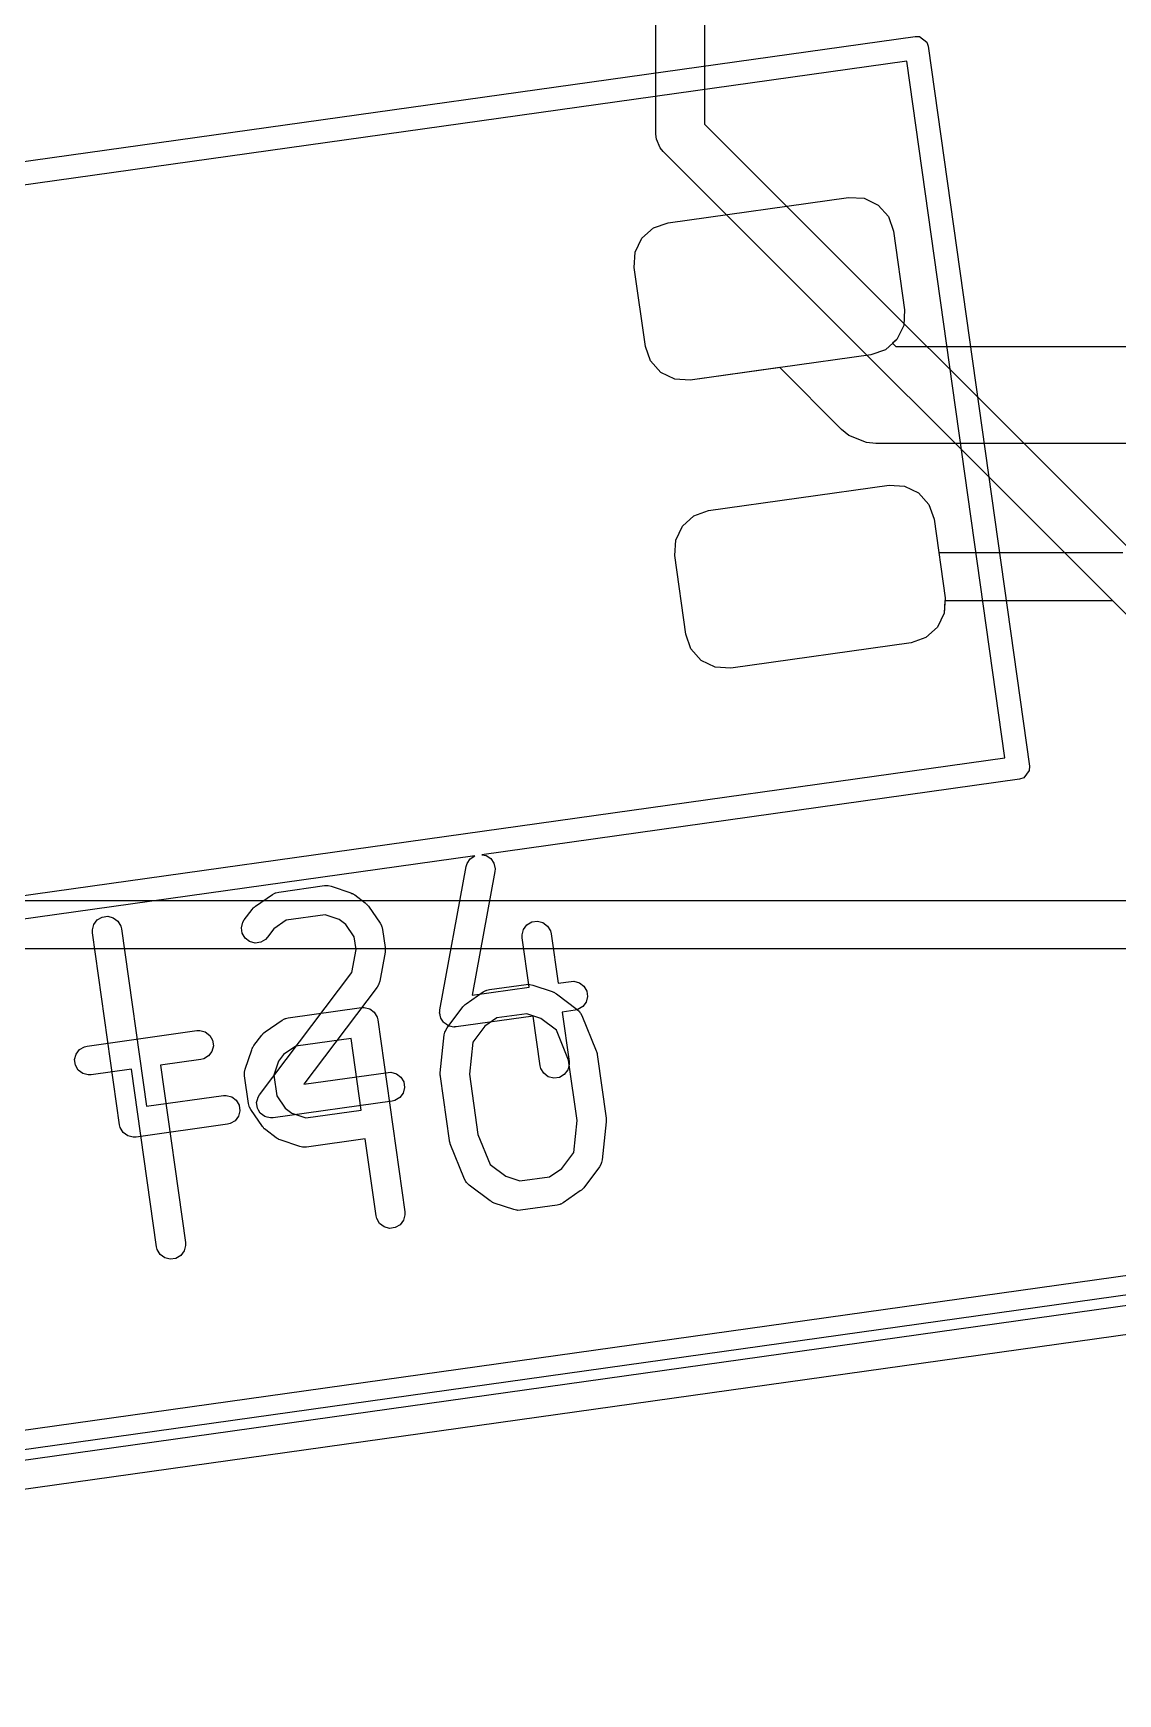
# Model space of a CAD drawing. Header units: millimetres. Extents: x 14 to 286, y -133 to -45.
# Drawn here: x 227.43 to 233.02, y -124.51 to -115.94 of the extents above; entities that cross this region are included whole.
import ezdxf

# ---------------------------------------------------------------- set-up
doc = ezdxf.new("R2010")
doc.units = ezdxf.units.MM
for name, color, linetype, true_color in [('B.Cu', 153, 'CONTINUOUS', 0x4d7fc4), ('B.Silkscreen', 31, 'CONTINUOUS', 0xe8b2a7), ('F.Cu', 13, 'CONTINUOUS', 0xc83434), ('F.Mask', 201, 'CONTINUOUS', 0xd864ff), ('F.Paste', 253, 'CONTINUOUS', 0xb4a09a), ('F.Silkscreen', 41, 'CONTINUOUS', 0xf2eda1), ('User.Drawings', 9, 'CONTINUOUS', 0xc2c2c2)]:
    doc.layers.add(name, color=color, linetype=linetype, true_color=true_color)

msp = doc.modelspace()

# ---------------------------------------------------------------- linework, layer by layer
at = {"layer": 'B.Cu', "linetype": 'CONTINUOUS'}
for p, q in [((230.6388, -116.4611), (230.6388, -111.372277)), ((230.8888, -111.372277), (230.8888, -116.409324)), ((230.8888, -116.409324), (233.613665, -119.134189)), ((230.641202, -116.485486), (230.6388, -116.4611)), ((230.659866, -116.530546), (230.641202, -116.485486)), ((230.659871, -116.530551), (230.659866, -116.530546)), ((230.675412, -116.549488), (230.659871, -116.530551)), ((233.436889, -119.310965), (230.675412, -116.549488))]:
    msp.add_line(p, q, dxfattribs=at)
at = {"layer": 'B.Silkscreen', "linetype": 'CONTINUOUS'}
for p, q in [((229.660343, -120.946568), (229.748027, -120.886158)), ((229.748027, -120.886158), (229.760894, -120.879043)), ((229.760894, -120.879043), (229.763528, -120.878479)), ((229.763528, -120.878479), (229.765851, -120.877112)), ((229.765851, -120.877112), (229.78014, -120.873649)), ((229.78014, -120.873649), (229.968762, -120.84714)), ((229.968762, -120.84714), (229.983453, -120.84653)), ((229.983453, -120.84653), (229.986062, -120.847204)), ((229.986062, -120.847204), (229.988749, -120.84702)), ((229.988749, -120.84702), (230.003078, -120.850313)), ((230.003078, -120.850313), (230.104018, -120.884214)), ((230.104018, -120.884214), (230.110803, -120.887261)), ((230.110803, -120.887261), (230.112722, -120.887758)), ((230.112722, -120.887758), (230.114998, -120.889146)), ((230.114998, -120.889146), (230.117429, -120.890238)), ((230.117429, -120.890238), (230.118922, -120.891538)), ((228.742716, -121.019449), (229.119961, -120.966431)), ((229.119961, -120.966431), (229.13464, -120.965822)), ((229.13464, -120.965822), (229.134651, -120.965821)), ((229.134651, -120.965821), (229.162983, -120.973149)), ((229.162983, -120.973149), (229.186353, -120.99076)), ((229.561939, -121.070759), (229.642996, -120.963193)), ((229.642996, -120.963193), (229.648035, -120.957717)), ((229.648035, -120.957717), (229.649112, -120.956056)), ((229.649112, -120.956056), (229.651148, -120.954335)), ((229.651148, -120.954335), (229.652953, -120.952375)), ((229.652953, -120.952375), (229.654658, -120.95137)), ((229.654658, -120.95137), (229.660343, -120.946568)), ((230.118922, -120.891538), (230.125275, -120.895413)), ((230.125275, -120.895413), (230.232841, -120.976469)), ((230.232841, -120.976469), (230.24366, -120.986426)), ((228.622919, -121.092368), (228.710603, -121.031958)), ((228.710603, -121.031958), (228.72347, -121.024843)), ((228.72347, -121.024843), (228.726104, -121.024279)), ((228.726104, -121.024279), (228.728427, -121.022912)), ((228.728427, -121.022912), (228.742716, -121.019449)), ((229.186353, -120.99076), (229.201206, -121.015974)), ((229.201206, -121.015974), (229.204669, -121.030263)), ((229.204669, -121.030263), (229.343842, -122.020531)), ((229.818547, -121.019725), (229.755465, -121.063186)), ((229.972105, -120.998143), (229.818547, -121.019725)), ((230.044721, -121.022532), (229.972105, -120.998143)), ((230.125978, -121.083763), (230.044721, -121.022532)), ((230.24366, -120.986426), (230.246489, -120.99123)), ((230.246489, -120.99123), (230.250401, -120.995205)), ((230.250401, -120.995205), (230.257226, -121.008228)), ((230.257226, -121.008228), (230.33089, -121.190224)), ((227.705293, -121.16525), (228.27116, -121.085722)), ((228.27116, -121.085722), (228.28585, -121.085113)), ((228.28585, -121.085113), (228.314181, -121.09244)), ((228.314181, -121.09244), (228.337552, -121.110051)), ((228.337552, -121.110051), (228.352405, -121.135265)), ((228.352405, -121.135265), (228.356477, -121.164244)), ((228.565044, -121.162776), (228.605572, -121.108993)), ((228.605572, -121.108993), (228.610612, -121.103515)), ((228.610612, -121.103515), (228.611688, -121.101856)), ((228.611688, -121.101856), (228.61372, -121.100138)), ((228.61372, -121.100138), (228.615528, -121.098175)), ((228.615528, -121.098175), (228.617236, -121.097168)), ((228.617236, -121.097168), (228.622919, -121.092368)), ((229.066566, -121.125408), (228.781123, -121.165525)), ((229.118591, -121.49558), (229.066566, -121.125408)), ((229.526607, -121.303258), (229.547253, -121.108008)), ((229.547253, -121.108008), (229.550225, -121.093609)), ((229.550225, -121.093609), (229.552887, -121.088712)), ((229.552887, -121.088712), (229.554284, -121.083312)), ((229.554284, -121.083312), (229.561939, -121.070759)), ((229.694236, -121.14444), (229.676745, -121.309849)), ((229.755465, -121.063186), (229.694236, -121.14444)), ((230.188383, -121.237943), (230.125978, -121.083763)), ((227.640851, -121.235268), (227.648179, -121.206936)), ((227.648179, -121.206936), (227.66579, -121.183566)), ((227.66579, -121.183566), (227.691004, -121.168713)), ((227.691004, -121.168713), (227.705293, -121.16525)), ((228.306325, -121.230799), (228.292036, -121.234262)), ((228.331539, -121.215946), (228.306325, -121.230799)), ((228.34915, -121.192576), (228.331539, -121.215946)), ((228.356477, -121.164244), (228.34915, -121.192576)), ((228.519944, -121.284973), (228.553845, -121.184033)), ((228.553845, -121.184033), (228.556892, -121.177247)), ((228.556892, -121.177247), (228.557389, -121.175329)), ((228.557389, -121.175329), (228.558777, -121.173052)), ((228.558777, -121.173052), (228.559869, -121.170622)), ((228.559869, -121.170622), (228.561169, -121.169128)), ((228.561169, -121.169128), (228.565044, -121.162776)), ((228.718043, -121.208984), (228.692163, -121.243329)), ((228.781123, -121.165525), (228.718043, -121.208984)), ((230.33089, -121.190224), (230.331613, -121.192681)), ((230.331613, -121.192681), (230.332176, -121.193636)), ((230.332176, -121.193636), (230.333481, -121.199023)), ((230.333481, -121.199023), (230.335044, -121.204328)), ((230.335044, -121.204328), (230.335035, -121.205432)), ((230.335035, -121.205432), (230.335639, -121.207925)), ((230.335639, -121.207925), (230.382031, -121.538014)), ((227.644924, -121.264247), (227.640851, -121.235268)), ((227.659777, -121.289461), (227.644924, -121.264247)), ((227.683147, -121.307072), (227.659777, -121.289461)), ((227.711479, -121.3144), (227.683147, -121.307072)), ((227.726169, -121.31379), (227.711479, -121.3144)), ((227.934831, -121.284464), (227.726169, -121.31379)), ((228.063567, -122.200462), (227.934831, -121.284464)), ((228.292036, -121.234262), (228.083371, -121.263588)), ((228.083371, -121.263588), (228.212107, -122.179586)), ((228.516161, -121.304599), (228.516835, -121.301989)), ((228.516771, -121.319289), (228.516161, -121.304599)), ((228.516651, -121.299302), (228.519944, -121.284973)), ((228.516835, -121.301989), (228.516651, -121.299302)), ((228.536653, -121.460756), (228.516771, -121.319289)), ((228.692163, -121.243329), (228.667774, -121.315945)), ((228.667774, -121.315945), (228.682728, -121.422346)), ((229.526311, -121.306893), (229.526588, -121.305819)), ((229.52654, -121.312429), (229.526311, -121.306893)), ((229.526501, -121.317961), (229.52654, -121.312429)), ((229.526814, -121.319022), (229.526501, -121.317961)), ((229.526588, -121.305819), (229.526607, -121.303258)), ((229.526921, -121.321583), (229.526814, -121.319022)), ((229.676745, -121.309849), (229.720566, -121.621651)), ((230.232206, -121.549747), (230.188383, -121.237943)), ((229.573312, -121.651672), (229.526921, -121.321583)), ((228.540116, -121.475045), (228.536653, -121.460756)), ((228.541483, -121.477367), (228.540116, -121.475045)), ((228.542047, -121.480002), (228.541483, -121.477367)), ((228.549162, -121.492869), (228.542047, -121.480002)), ((228.682728, -121.422346), (228.726188, -121.485428)), ((228.726188, -121.485428), (228.760532, -121.511308)), ((228.609572, -121.580552), (228.549162, -121.492869)), ((228.760532, -121.511308), (228.833148, -121.535696)), ((228.833148, -121.535696), (229.118591, -121.49558)), ((230.214714, -121.715155), (230.232206, -121.549747)), ((230.382345, -121.556339), (230.361698, -121.751589)), ((230.382031, -121.538014), (230.382137, -121.540574)), ((230.382137, -121.540574), (230.382451, -121.541636)), ((230.382363, -121.553776), (230.382345, -121.556339)), ((230.382641, -121.552704), (230.382363, -121.553776)), ((230.382451, -121.541636), (230.382411, -121.547167)), ((230.382411, -121.547167), (230.382641, -121.552704)), ((228.614374, -121.586237), (228.609572, -121.580552)), ((228.615379, -121.587943), (228.614374, -121.586237)), ((228.617336, -121.589744), (228.615379, -121.587943)), ((228.619059, -121.591784), (228.617336, -121.589744)), ((228.620723, -121.592862), (228.619059, -121.591784)), ((228.626197, -121.5979), (228.620723, -121.592862)), ((228.67998, -121.638428), (228.626197, -121.5979)), ((228.686332, -121.642302), (228.67998, -121.638428)), ((228.687826, -121.643603), (228.686332, -121.642302)), ((228.690256, -121.644694), (228.687826, -121.643603)), ((228.692533, -121.646083), (228.690256, -121.644694)), ((228.694451, -121.646579), (228.692533, -121.646083)), ((228.701237, -121.649627), (228.694451, -121.646579)), ((228.802175, -121.683528), (228.701237, -121.649627)), ((229.139467, -121.64412), (228.836492, -121.686701)), ((229.195302, -122.041407), (229.139467, -121.64412)), ((229.573915, -121.654164), (229.573312, -121.651672)), ((229.573907, -121.65527), (229.573915, -121.654164)), ((229.57547, -121.660579), (229.573907, -121.65527)), ((229.576775, -121.665961), (229.57547, -121.660579)), ((229.720566, -121.621651), (229.782974, -121.775834)), ((228.816505, -121.686821), (228.802175, -121.683528)), ((228.819192, -121.686636), (228.816505, -121.686821)), ((228.821802, -121.687311), (228.819192, -121.686636)), ((228.836492, -121.686701), (228.821802, -121.687311)), ((229.577336, -121.666914), (229.576775, -121.665961)), ((229.578061, -121.669374), (229.577336, -121.666914)), ((229.651726, -121.851368), (229.578061, -121.669374)), ((230.153483, -121.796411), (230.214714, -121.715155)), ((229.782974, -121.775834), (229.864228, -121.837064)), ((230.090401, -121.839872), (230.153483, -121.796411)), ((230.347011, -121.788838), (230.265955, -121.896404)), ((230.354666, -121.776286), (230.347011, -121.788838)), ((230.356062, -121.770886), (230.354666, -121.776286)), ((230.358726, -121.765988), (230.356062, -121.770886)), ((230.361698, -121.751589), (230.358726, -121.765988)), ((229.658552, -121.864391), (229.651726, -121.851368)), ((229.662461, -121.868364), (229.658552, -121.864391)), ((229.665292, -121.87317), (229.662461, -121.868364)), ((229.676111, -121.883126), (229.665292, -121.87317)), ((229.783676, -121.964184), (229.676111, -121.883126)), ((229.864228, -121.837064), (229.936845, -121.861452)), ((229.936845, -121.861452), (230.090401, -121.839872)), ((230.248607, -121.913029), (230.160924, -121.973439)), ((230.254289, -121.908229), (230.248607, -121.913029)), ((230.255998, -121.907223), (230.254289, -121.908229)), ((230.257803, -121.905261), (230.255998, -121.907223)), ((230.259839, -121.903542), (230.257803, -121.905261)), ((230.260916, -121.901878), (230.259839, -121.903542)), ((230.265955, -121.896404), (230.260916, -121.901878)), ((229.790028, -121.968058), (229.783676, -121.964184)), ((229.791522, -121.969359), (229.790028, -121.968058)), ((229.793951, -121.97045), (229.791522, -121.969359)), ((229.796229, -121.971839), (229.793951, -121.97045)), ((229.798149, -121.972335), (229.796229, -121.971839)), ((229.804934, -121.975383), (229.798149, -121.972335)), ((229.905873, -122.009284), (229.804934, -121.975383)), ((230.128811, -121.985948), (229.940189, -122.012457)), ((230.1431, -121.982485), (230.128811, -121.985948)), ((230.145422, -121.981117), (230.1431, -121.982485)), ((230.148057, -121.980554), (230.145422, -121.981117)), ((230.160924, -121.973439), (230.148057, -121.980554)), ((229.198765, -122.055696), (229.195302, -122.041407)), ((229.213618, -122.08091), (229.198765, -122.055696)), ((229.236988, -122.098521), (229.213618, -122.08091)), ((229.319513, -122.086923), (229.294299, -122.101776)), ((229.337124, -122.063553), (229.319513, -122.086923)), ((229.344452, -122.035221), (229.337124, -122.063553)), ((229.343842, -122.020531), (229.344452, -122.035221)), ((229.920202, -122.012577), (229.905873, -122.009284)), ((229.922889, -122.012392), (229.920202, -122.012577)), ((229.925499, -122.013067), (229.922889, -122.012392)), ((229.940189, -122.012457), (229.925499, -122.013067)), ((229.26532, -122.105849), (229.236988, -122.098521)), ((229.294299, -122.101776), (229.26532, -122.105849)), ((228.06703, -122.214751), (228.063567, -122.200462)), ((228.081883, -122.239965), (228.06703, -122.214751)), ((228.105253, -122.257576), (228.081883, -122.239965)), ((228.133585, -122.264904), (228.105253, -122.257576)), ((228.162564, -122.260831), (228.133585, -122.264904)), ((228.187778, -122.245978), (228.162564, -122.260831)), ((228.205389, -122.222608), (228.187778, -122.245978)), ((228.212717, -122.194276), (228.205389, -122.222608)), ((228.212107, -122.179586), (228.212717, -122.194276))]:
    msp.add_line(p, q, dxfattribs=at)
at = {"layer": 'F.Cu', "linetype": 'CONTINUOUS'}
for p, q in [((230.701614, -116.917453), (231.632466, -116.786631)), ((231.632466, -116.786631), (231.712324, -116.791166)), ((231.712324, -116.791166), (231.784369, -116.825915)), ((231.784369, -116.825915), (231.83763, -116.88559)), ((230.566424, -116.997086), (230.626099, -116.943825)), ((230.626099, -116.943825), (230.701614, -116.917453)), ((231.83763, -116.88559), (231.864001, -116.961105)), ((230.531675, -117.069131), (230.566424, -116.997086)), ((231.864001, -116.961105), (231.921062, -117.367115)), ((230.52714, -117.148989), (230.531675, -117.069131)), ((230.584201, -117.554999), (230.52714, -117.148989)), ((231.921062, -117.367115), (231.916527, -117.446973)), ((231.916527, -117.446973), (231.881778, -117.519018)), ((231.881778, -117.519018), (231.858947, -117.539394)), ((231.858947, -117.539394), (231.876253, -117.5567)), ((230.610572, -117.630514), (230.584201, -117.554999)), ((230.663833, -117.690189), (230.610572, -117.630514)), ((231.876253, -117.5567), (233.396119, -117.5567)), ((230.735878, -117.724938), (230.663833, -117.690189)), ((231.277081, -117.664635), (230.815736, -117.729473)), ((231.595924, -117.983477), (231.277081, -117.664635)), ((230.815736, -117.729473), (230.735878, -117.724938)), ((231.633808, -118.014568), (231.595924, -117.983477)), ((231.723928, -118.051897), (231.633808, -118.014568)), ((231.723937, -118.051897), (231.723928, -118.051897)), ((231.7727, -118.0567), (231.723937, -118.051897)), ((233.395773, -118.0567), (231.7727, -118.0567)), ((230.910373, -118.402855), (231.841225, -118.272033)), ((231.841225, -118.272033), (231.921083, -118.276568)), ((231.921083, -118.276568), (231.993128, -118.311317)), ((231.993128, -118.311317), (232.046389, -118.370992)), ((230.834858, -118.429227), (230.910373, -118.402855)), ((232.046389, -118.370992), (232.07276, -118.446507)), ((230.740434, -118.554533), (230.775183, -118.482488)), ((230.775183, -118.482488), (230.834858, -118.429227)), ((232.07276, -118.446507), (232.096932, -118.6185)), ((230.735899, -118.634391), (230.740434, -118.554533)), ((230.79296, -119.040401), (230.735899, -118.634391)), ((232.096932, -118.6185), (233.0462, -118.6185)), ((232.128913, -118.8685), (232.125286, -118.932375)), ((232.994424, -118.8685), (232.128913, -118.8685)), ((233.436889, -119.310965), (232.994424, -118.8685)), ((232.090537, -119.00442), (232.030862, -119.057681)), ((232.125286, -118.932375), (232.090537, -119.00442)), ((230.819331, -119.115916), (230.79296, -119.040401)), ((231.955347, -119.084053), (231.024495, -119.214875)), ((232.030862, -119.057681), (231.955347, -119.084053)), ((230.872592, -119.175591), (230.819331, -119.115916)), ((230.944637, -119.21034), (230.872592, -119.175591)), ((231.024495, -119.214875), (230.944637, -119.21034)), ((214.294277, -120.4136), (235.499624, -120.4136)), ((235.5514, -120.6636), (214.2425, -120.6636))]:
    msp.add_line(p, q, dxfattribs=at)
at = {"layer": 'F.Mask', "linetype": 'CONTINUOUS'}
for p, q in [((230.701614, -116.917453), (231.632466, -116.786631)), ((231.632466, -116.786631), (231.712324, -116.791166)), ((231.712324, -116.791166), (231.784369, -116.825915)), ((231.784369, -116.825915), (231.83763, -116.88559)), ((230.566424, -116.997086), (230.626099, -116.943825)), ((230.626099, -116.943825), (230.701614, -116.917453)), ((231.83763, -116.88559), (231.864001, -116.961105)), ((230.531675, -117.069131), (230.566424, -116.997086)), ((231.864001, -116.961105), (231.921062, -117.367115)), ((230.52714, -117.148989), (230.531675, -117.069131)), ((230.584201, -117.554999), (230.52714, -117.148989)), ((231.921062, -117.367115), (231.916527, -117.446973)), ((231.916527, -117.446973), (231.881778, -117.519018)), ((231.881778, -117.519018), (231.822103, -117.572279)), ((230.610572, -117.630514), (230.584201, -117.554999)), ((230.663833, -117.690189), (230.610572, -117.630514)), ((231.746588, -117.598651), (230.815736, -117.729473)), ((231.822103, -117.572279), (231.746588, -117.598651)), ((230.735878, -117.724938), (230.663833, -117.690189)), ((230.815736, -117.729473), (230.735878, -117.724938)), ((230.910373, -118.402855), (231.841225, -118.272033)), ((231.841225, -118.272033), (231.921083, -118.276568)), ((231.921083, -118.276568), (231.993128, -118.311317)), ((231.993128, -118.311317), (232.046389, -118.370992)), ((230.834858, -118.429227), (230.910373, -118.402855)), ((232.046389, -118.370992), (232.07276, -118.446507)), ((230.740434, -118.554533), (230.775183, -118.482488)), ((230.775183, -118.482488), (230.834858, -118.429227)), ((232.07276, -118.446507), (232.129821, -118.852517)), ((230.735899, -118.634391), (230.740434, -118.554533)), ((230.79296, -119.040401), (230.735899, -118.634391)), ((232.129821, -118.852517), (232.125286, -118.932375)), ((232.090537, -119.00442), (232.030862, -119.057681)), ((232.125286, -118.932375), (232.090537, -119.00442)), ((230.819331, -119.115916), (230.79296, -119.040401)), ((231.955347, -119.084053), (231.024495, -119.214875)), ((232.030862, -119.057681), (231.955347, -119.084053)), ((230.872592, -119.175591), (230.819331, -119.115916)), ((230.944637, -119.21034), (230.872592, -119.175591)), ((231.024495, -119.214875), (230.944637, -119.21034))]:
    msp.add_line(p, q, dxfattribs=at)
at = {"layer": 'F.Paste', "linetype": 'CONTINUOUS'}
for p, q in [((230.701614, -116.917453), (231.632466, -116.786631)), ((231.632466, -116.786631), (231.712324, -116.791166)), ((231.712324, -116.791166), (231.784369, -116.825915)), ((231.784369, -116.825915), (231.83763, -116.88559)), ((230.566424, -116.997086), (230.626099, -116.943825)), ((230.626099, -116.943825), (230.701614, -116.917453)), ((231.83763, -116.88559), (231.864001, -116.961105)), ((230.531675, -117.069131), (230.566424, -116.997086)), ((231.864001, -116.961105), (231.921062, -117.367115)), ((230.52714, -117.148989), (230.531675, -117.069131)), ((230.584201, -117.554999), (230.52714, -117.148989)), ((231.921062, -117.367115), (231.916527, -117.446973)), ((231.916527, -117.446973), (231.881778, -117.519018)), ((231.881778, -117.519018), (231.822103, -117.572279)), ((230.610572, -117.630514), (230.584201, -117.554999)), ((230.663833, -117.690189), (230.610572, -117.630514)), ((231.746588, -117.598651), (230.815736, -117.729473)), ((231.822103, -117.572279), (231.746588, -117.598651)), ((230.735878, -117.724938), (230.663833, -117.690189)), ((230.815736, -117.729473), (230.735878, -117.724938)), ((230.910373, -118.402855), (231.841225, -118.272033)), ((231.841225, -118.272033), (231.921083, -118.276568)), ((231.921083, -118.276568), (231.993128, -118.311317)), ((231.993128, -118.311317), (232.046389, -118.370992)), ((230.834858, -118.429227), (230.910373, -118.402855)), ((232.046389, -118.370992), (232.07276, -118.446507)), ((230.740434, -118.554533), (230.775183, -118.482488)), ((230.775183, -118.482488), (230.834858, -118.429227)), ((232.07276, -118.446507), (232.129821, -118.852517)), ((230.735899, -118.634391), (230.740434, -118.554533)), ((230.79296, -119.040401), (230.735899, -118.634391)), ((232.129821, -118.852517), (232.125286, -118.932375)), ((232.090537, -119.00442), (232.030862, -119.057681)), ((232.125286, -118.932375), (232.090537, -119.00442)), ((230.819331, -119.115916), (230.79296, -119.040401)), ((231.955347, -119.084053), (231.024495, -119.214875)), ((232.030862, -119.057681), (231.955347, -119.084053)), ((230.872592, -119.175591), (230.819331, -119.115916)), ((230.944637, -119.21034), (230.872592, -119.175591)), ((231.024495, -119.214875), (230.944637, -119.21034))]:
    msp.add_line(p, q, dxfattribs=at)
at = {"layer": 'F.Silkscreen', "linetype": 'CONTINUOUS'}
for p, q in [((224.746222, -116.971813), (231.975179, -115.95585)), ((231.975179, -115.95585), (231.998552, -115.957177)), ((231.998552, -115.957177), (232.035227, -115.984814)), ((232.035227, -115.984814), (232.042945, -116.006916)), ((232.042945, -116.006916), (232.564844, -119.720421)), ((231.932463, -116.083032), (224.822338, -117.082294)), ((232.437661, -119.677705), (231.932463, -116.083032)), ((226.010675, -120.580959), (232.437661, -119.677705)), ((232.563517, -119.743794), (232.53588, -119.780469)), ((232.564844, -119.720421), (232.563517, -119.743794)), ((232.513778, -119.788187), (229.740384, -120.177962)), ((232.53588, -119.780469), (232.513778, -119.788187)), ((229.704633, -120.182986), (226.002765, -120.70325)), ((229.664879, -120.223975), (229.680789, -120.199414)), ((229.680789, -120.199414), (229.704633, -120.182986)), ((229.740384, -120.177962), (229.762284, -120.181995)), ((229.762284, -120.181995), (229.786845, -120.197906)), ((229.786845, -120.197906), (229.803447, -120.222003)), ((229.524442, -120.978575), (229.660812, -120.238104)), ((229.660812, -120.238104), (229.664879, -120.223975)), ((229.808331, -120.265271), (229.690808, -120.903406)), ((229.803447, -120.222003), (229.809564, -120.25062)), ((229.809564, -120.25062), (229.808331, -120.265271)), ((228.661224, -120.382883), (228.674091, -120.375768)), ((228.674091, -120.375768), (228.676725, -120.375204)), ((228.676725, -120.375204), (228.679048, -120.373837)), ((228.679048, -120.373837), (228.693337, -120.370374)), ((228.693337, -120.370374), (228.929115, -120.337238)), ((228.929115, -120.337238), (228.943805, -120.336629)), ((228.943805, -120.336629), (228.946411, -120.337303)), ((228.946411, -120.337303), (228.949102, -120.337118)), ((228.949102, -120.337118), (228.963432, -120.340411)), ((228.963432, -120.340411), (229.06437, -120.374312)), ((229.06437, -120.374312), (229.071156, -120.37736)), ((228.515665, -120.5137), (228.556194, -120.459917)), ((228.556194, -120.459917), (228.561233, -120.454441)), ((228.561233, -120.454441), (228.562309, -120.452781)), ((228.562309, -120.452781), (228.564342, -120.451063)), ((228.564342, -120.451063), (228.56615, -120.449099)), ((228.56615, -120.449099), (228.567858, -120.448092)), ((228.567858, -120.448092), (228.57354, -120.443293)), ((228.57354, -120.443293), (228.661224, -120.382883)), ((229.071156, -120.37736), (229.073074, -120.377856)), ((229.073074, -120.377856), (229.075348, -120.379242)), ((229.075348, -120.379242), (229.077782, -120.380336)), ((229.077782, -120.380336), (229.079277, -120.381638)), ((229.079277, -120.381638), (229.085627, -120.385511)), ((229.085627, -120.385511), (229.13941, -120.426039)), ((229.13941, -120.426039), (229.144887, -120.431079)), ((229.144887, -120.431079), (229.146547, -120.432155)), ((229.146547, -120.432155), (229.148264, -120.434187)), ((229.148264, -120.434187), (229.150228, -120.435995)), ((229.150228, -120.435995), (229.151234, -120.437703)), ((229.151234, -120.437703), (229.156035, -120.443386)), ((229.156035, -120.443386), (229.216445, -120.53107)), ((227.732938, -120.566311), (227.740266, -120.537979)), ((227.740266, -120.537979), (227.757877, -120.514609)), ((227.757877, -120.514609), (227.783091, -120.499756)), ((227.783091, -120.499756), (227.81207, -120.495683)), ((227.81207, -120.495683), (227.840402, -120.503011)), ((227.840402, -120.503011), (227.863772, -120.520622)), ((227.863772, -120.520622), (227.878625, -120.545836)), ((227.878625, -120.545836), (227.882088, -120.560125)), ((228.500683, -120.554585), (228.50801, -120.526253)), ((228.50801, -120.526253), (228.515665, -120.5137)), ((228.731744, -120.51645), (228.668663, -120.55991)), ((228.932458, -120.488242), (228.731744, -120.51645)), ((229.005074, -120.51263), (228.932458, -120.488242)), ((229.039418, -120.53851), (229.005074, -120.51263)), ((229.082878, -120.601591), (229.039418, -120.53851)), ((229.216445, -120.53107), (229.22356, -120.543937)), ((229.22356, -120.543937), (229.224123, -120.546571)), ((229.224123, -120.546571), (229.225491, -120.548894)), ((229.955816, -120.563213), (229.973427, -120.539843)), ((229.973427, -120.539843), (229.998641, -120.52499)), ((229.998641, -120.52499), (230.02762, -120.520917)), ((230.02762, -120.520917), (230.055952, -120.528245)), ((230.055952, -120.528245), (230.079322, -120.545856)), ((230.079322, -120.545856), (230.094175, -120.57107)), ((227.733548, -120.581001), (227.732938, -120.566311)), ((227.872721, -121.571269), (227.733548, -120.581001)), ((227.882088, -120.560125), (228.010823, -121.476123)), ((228.504755, -120.583563), (228.500683, -120.554585)), ((228.519607, -120.608778), (228.504755, -120.583563)), ((228.542978, -120.626389), (228.519607, -120.608778)), ((228.57131, -120.633716), (228.542978, -120.626389)), ((228.600288, -120.629644), (228.57131, -120.633716)), ((228.625503, -120.614792), (228.600288, -120.629644)), ((228.635459, -120.603974), (228.625503, -120.614792)), ((228.668663, -120.55991), (228.635459, -120.603974)), ((229.091975, -120.666318), (229.082878, -120.601591)), ((229.225491, -120.548894), (229.228954, -120.563183)), ((229.228954, -120.563183), (229.242209, -120.657494)), ((229.948488, -120.591545), (229.955816, -120.563213)), ((229.949098, -120.606235), (229.948488, -120.591545)), ((229.985051, -120.862053), (229.949098, -120.606235)), ((230.094175, -120.57107), (230.097638, -120.585359)), ((230.097638, -120.585359), (230.133591, -120.841177)), ((229.070111, -120.785029), (229.091975, -120.666318)), ((229.241699, -120.681516), (229.214425, -120.82961)), ((229.242322, -120.674101), (229.241699, -120.681516)), ((229.242209, -120.657494), (229.242517, -120.664926)), ((229.242819, -120.672184), (229.242322, -120.674101)), ((229.242517, -120.664926), (229.242932, -120.666865)), ((229.242932, -120.666865), (229.242708, -120.669521)), ((229.242708, -120.669521), (229.242819, -120.672184)), ((228.594427, -121.416285), (229.070111, -120.785029)), ((229.200563, -120.861162), (228.823191, -121.361951)), ((229.208218, -120.848609), (229.200563, -120.861162)), ((229.208892, -120.845999), (229.208218, -120.848609)), ((229.210357, -120.843739), (229.208892, -120.845999)), ((229.214425, -120.82961), (229.210357, -120.843739)), ((229.690808, -120.903406), (229.985051, -120.862053)), ((230.133591, -120.841177), (230.200788, -120.831734)), ((230.200788, -120.831734), (230.215479, -120.831124)), ((230.215479, -120.831124), (230.24381, -120.838452)), ((230.24381, -120.838452), (230.26718, -120.856063)), ((230.26718, -120.856063), (230.282033, -120.881277)), ((230.282033, -120.881277), (230.286106, -120.910256)), ((230.261168, -120.961958), (230.235953, -120.976811)), ((230.278779, -120.938588), (230.261168, -120.961958)), ((230.286106, -120.910256), (230.278779, -120.938588)), ((229.523209, -120.993226), (229.523531, -120.989396)), ((229.525721, -121.004981), (229.523209, -120.993226)), ((229.523322, -120.987907), (229.523818, -120.985989)), ((229.523531, -120.989396), (229.523322, -120.987907)), ((229.523818, -120.985989), (229.524442, -120.978575)), ((229.527395, -121.016886), (229.525721, -121.004981)), ((229.528762, -121.019207), (229.527395, -121.016886)), ((229.529326, -121.021843), (229.528762, -121.019207)), ((229.536147, -121.031743), (229.529326, -121.021843)), ((229.542248, -121.0421), (229.536147, -121.031743)), ((229.544399, -121.043721), (229.542248, -121.0421)), ((229.545929, -121.045941), (229.544399, -121.043721)), ((229.556017, -121.052476), (229.545929, -121.045941)), ((229.565618, -121.059711), (229.556017, -121.052476)), ((229.568227, -121.060385), (229.565618, -121.059711)), ((229.570489, -121.061851), (229.568227, -121.060385)), ((229.582309, -121.064028), (229.570489, -121.061851)), ((230.005926, -121.010593), (229.60864, -121.066429)), ((230.04188, -121.266413), (230.005926, -121.010593)), ((230.221664, -120.980274), (230.154466, -120.989717)), ((230.154466, -120.989717), (230.19042, -121.245537)), ((230.235953, -120.976811), (230.221664, -120.980274)), ((229.59395, -121.067039), (229.582309, -121.064028)), ((229.597789, -121.066879), (229.59395, -121.067039)), ((229.599269, -121.067152), (229.597789, -121.066879)), ((229.601207, -121.066737), (229.599269, -121.067152)), ((229.60864, -121.066429), (229.601207, -121.066737)), ((228.823191, -121.361951), (229.25691, -121.300996)), ((229.25691, -121.300996), (229.271601, -121.300386)), ((229.271601, -121.300386), (229.299932, -121.307714)), ((229.299932, -121.307714), (229.323302, -121.325325)), ((230.045343, -121.280702), (230.04188, -121.266413)), ((230.060196, -121.305916), (230.045343, -121.280702)), ((230.083566, -121.323527), (230.060196, -121.305916)), ((230.166091, -121.311929), (230.140877, -121.326782)), ((230.183702, -121.288559), (230.166091, -121.311929)), ((230.19103, -121.260227), (230.183702, -121.288559)), ((230.19042, -121.245537), (230.19103, -121.260227)), ((229.323302, -121.325325), (229.338155, -121.350539)), ((229.342228, -121.379518), (229.334901, -121.40785)), ((229.338155, -121.350539), (229.342228, -121.379518)), ((230.111898, -121.330855), (230.083566, -121.323527)), ((230.140877, -121.326782), (230.111898, -121.330855)), ((228.010823, -121.476123), (228.408109, -121.420288)), ((228.408109, -121.420288), (228.422799, -121.419679)), ((228.422799, -121.419679), (228.45113, -121.427006)), ((228.45113, -121.427006), (228.474501, -121.444617)), ((228.474501, -121.444617), (228.489353, -121.469831)), ((228.489353, -121.469831), (228.493426, -121.49881)), ((228.579445, -121.457169), (228.583653, -121.440899)), ((228.583518, -121.486148), (228.579445, -121.457169)), ((228.589023, -121.495494), (228.583518, -121.486148)), ((228.583653, -121.440899), (228.586772, -121.428838)), ((228.586772, -121.428838), (228.594427, -121.416285)), ((229.277786, -121.449536), (228.664763, -121.535691)), ((229.292075, -121.446073), (229.277786, -121.449536)), ((229.31729, -121.43122), (229.292075, -121.446073)), ((229.334901, -121.40785), (229.31729, -121.43122)), ((227.876184, -121.585558), (227.872721, -121.571269)), ((228.428985, -121.568828), (227.957429, -121.635101)), ((228.443274, -121.565365), (228.428985, -121.568828)), ((228.468488, -121.550512), (228.443274, -121.565365)), ((228.486099, -121.527142), (228.468488, -121.550512)), ((228.493426, -121.49881), (228.486099, -121.527142)), ((228.59837, -121.511362), (228.589023, -121.495494)), ((228.621742, -121.528974), (228.59837, -121.511362)), ((228.633803, -121.532092), (228.621742, -121.528974)), ((228.650073, -121.536301), (228.633803, -121.532092)), ((228.664763, -121.535691), (228.650073, -121.536301)), ((227.891037, -121.610772), (227.876184, -121.585558)), ((227.914407, -121.628383), (227.891037, -121.610772)), ((227.942739, -121.635711), (227.914407, -121.628383)), ((227.957429, -121.635101), (227.942739, -121.635711))]:
    msp.add_line(p, q, dxfattribs=at)
at = {"layer": 'User.Drawings', "linetype": 'CONTINUOUS'}
for p, q in [((219.965414, -124.188913), (238.596934, -121.570423)), ((219.947297, -124.34609), (238.648219, -121.717847)), ((238.640825, -121.665237), (219.978169, -124.288102)), ((238.743365, -121.85595), (219.878758, -124.507197))]:
    msp.add_line(p, q, dxfattribs=at)

doc.saveas('drawing.dxf')
